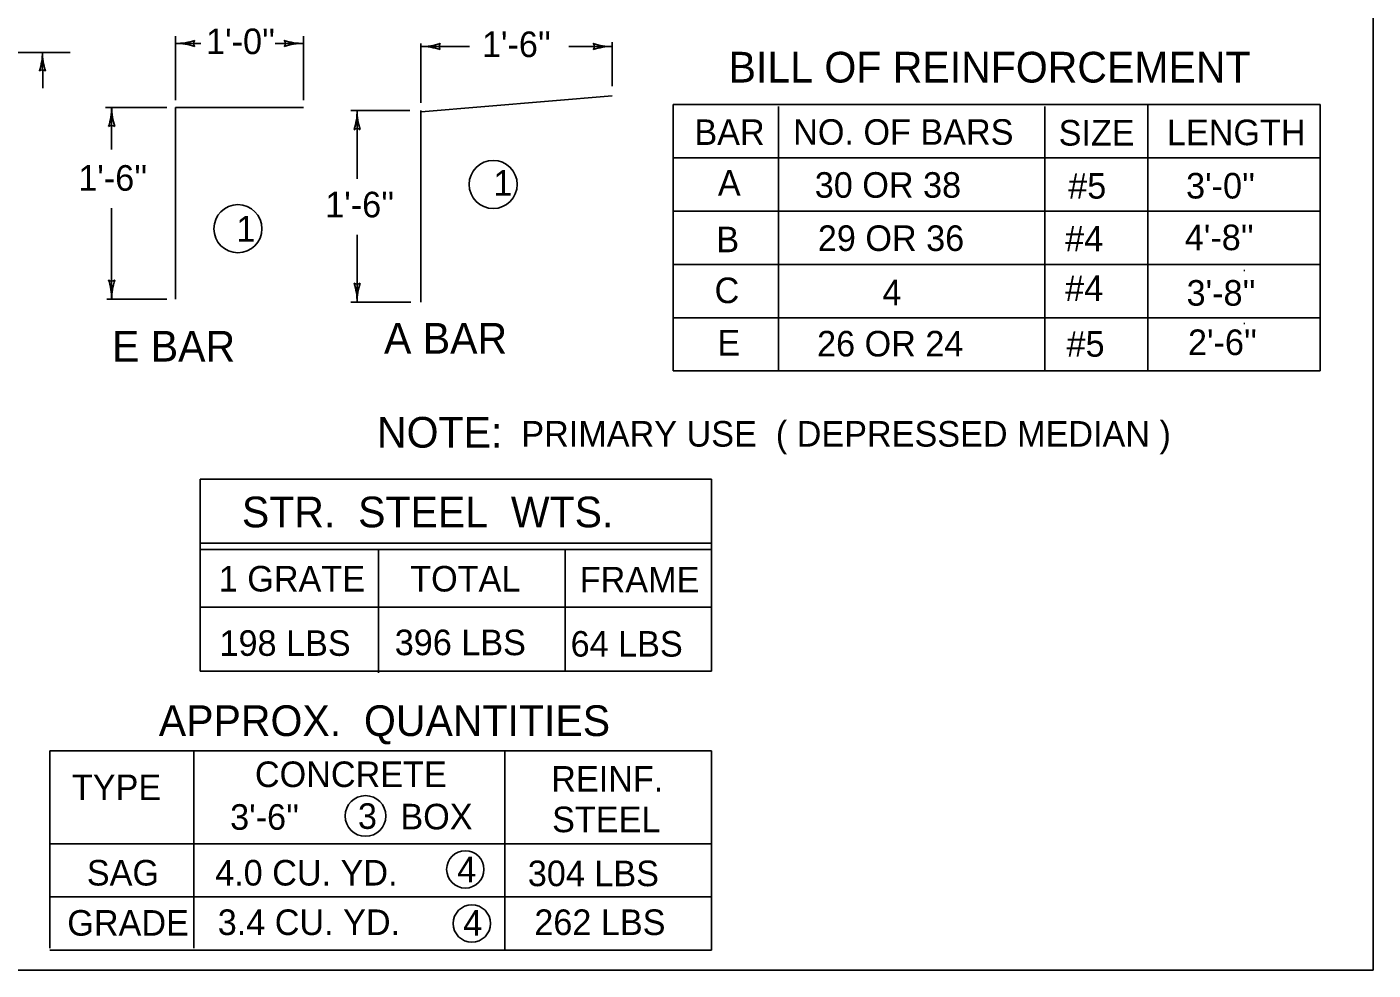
# Model space of a CAD drawing. Extents: x 1007 to 1035.5, y 1000.5 to 1021.5.
# Drawn here: x 1024.97 to 1035.5, y 1000.5 to 1007.87 of the extents above; entities that cross this region are included whole.
import ezdxf

# ---------------------------------------------------------------- set-up
doc = ezdxf.new("R2010")
doc.units = 0
for name, color, linetype in [('Level 1', 7, 'Continuous'), ('Level 10', 7, 'Continuous'), ('Level 11', 7, 'Continuous'), ('Level 5', 7, 'Continuous')]:
    doc.layers.add(name, color=color, linetype=linetype)

msp = doc.modelspace()

# ---------------------------------------------------------------- linework, layer by layer
at = {"layer": 'Level 1'}
for p, q in [((1025.092, 1007.397), (1025.09, 1007.68)), ((1028.053, 1007.212), (1029.548, 1007.337)), ((1030.023, 1007.268), (1035.086, 1007.268)), ((1030.023, 1007.268), (1030.023, 1005.185)), ((1033.737, 1007.268), (1033.737, 1005.185)), ((1035.086, 1007.268), (1035.086, 1005.185)), ((1026.131, 1007.246), (1027.131, 1007.246)), ((1026.131, 1007.246), (1026.131, 1005.746)), ((1028.051, 1007.222), (1028.051, 1005.722)), ((1030.849, 1007.253), (1030.849, 1005.185)), ((1032.931, 1007.253), (1032.931, 1005.185)), ((1030.023, 1006.851), (1035.086, 1006.851)), ((1030.023, 1006.435), (1035.086, 1006.435)), ((1030.023, 1006.018), (1035.086, 1006.018)), ((1034.488, 1005.971), (1034.496, 1005.971)), ((1030.023, 1005.601), (1035.086, 1005.601)), ((1034.488, 1005.555), (1034.496, 1005.555)), ((1030.023, 1005.185), (1035.086, 1005.185)), ((1026.323, 1004.338), (1030.323, 1004.338)), ((1026.323, 1004.338), (1026.323, 1003.339)), ((1030.323, 1002.838), (1030.323, 1004.338)), ((1026.323, 1003.838), (1030.323, 1003.838)), ((1026.323, 1003.788), (1030.323, 1003.788)), ((1029.179, 1003.789), (1029.179, 1002.831)), ((1027.72, 1003.782), (1027.72, 1002.824)), ((1026.323, 1003.339), (1026.323, 1002.838)), ((1026.323, 1003.338), (1030.323, 1003.338)), ((1026.323, 1002.838), (1030.323, 1002.838)), ((1025.147, 1002.214), (1030.323, 1002.214)), ((1025.147, 1002.214), (1025.147, 1000.67)), ((1026.273, 1002.214), (1026.273, 1000.67)), ((1028.708, 1002.214), (1028.708, 1000.656)), ((1030.323, 1002.214), (1030.323, 1000.656)), ((1025.147, 1001.486), (1030.323, 1001.486)), ((1025.147, 1001.073), (1030.323, 1001.073)), ((1025.147, 1000.656), (1030.323, 1000.656))]:
    msp.add_line(p, q, dxfattribs=at)
for centre, radius in [((1028.616, 1006.643), 0.188), ((1026.619, 1006.297), 0.188), ((1027.617, 1001.705), 0.159), ((1028.398, 1001.287), 0.146), ((1028.449, 1000.864), 0.146)]:
    msp.add_circle(centre, radius, dxfattribs=at)
at = {"layer": 'Level 10'}
for p, q in [((1035.5, 1021.5), (1035.5, 1000.5)), ((1035.5, 1000.5), (1007, 1000.5))]:
    msp.add_line(p, q, dxfattribs=at)
at = {"layer": 'Level 11'}
msp.add_lwpolyline([(1007, 1000.5), (1035.5, 1000.5), (1035.5, 1021.5), (1007, 1021.5)], close=True, dxfattribs=at)
at = {"layer": 'Level 5'}
for p, q in [((1026.131, 1007.802), (1026.131, 1007.301)), ((1027.131, 1007.802), (1027.131, 1007.301)), ((1026.131, 1007.746), (1026.33, 1007.746)), ((1026.91, 1007.746), (1027.131, 1007.746)), ((1028.051, 1007.282), (1028.051, 1007.744)), ((1028.051, 1007.722), (1028.431, 1007.722)), ((1029.207, 1007.722), (1029.548, 1007.722)), ((1029.548, 1007.412), (1029.548, 1007.756)), ((1024.845, 1007.676), (1025.306, 1007.676)), ((1026.063, 1007.246), (1025.582, 1007.246)), ((1025.631, 1007.246), (1025.631, 1006.917)), ((1027.965, 1007.222), (1027.503, 1007.222)), ((1027.551, 1007.222), (1027.551, 1006.687)), ((1025.631, 1006.458), (1025.631, 1005.746)), ((1027.551, 1006.249), (1027.551, 1005.722)), ((1026.063, 1005.746), (1025.594, 1005.746)), ((1027.973, 1005.722), (1027.503, 1005.722))]:
    msp.add_line(p, q, dxfattribs=at)
for centre, radius, start, end in [((1026.131, 1008.214), 0.469, 270, 288.6688), ((1026.131, 1008.214), 0.469, 269.9878, 270), ((1026.131, 1007.277), 0.469, 71.3472, 89.9939), ((1026.309, 1007.745), 0.0375, 138.7746, 220.8913), ((1026.953, 1007.746), 0.0375, 318.7746, 40.8913), ((1027.131, 1008.214), 0.469, 251.3472, 269.9939), ((1027.131, 1007.277), 0.469, 90, 108.6688), ((1027.131, 1007.277), 0.469, 89.9878, 90), ((1028.051, 1008.19), 0.469, 270, 288.6688), ((1028.051, 1007.253), 0.469, 71.3472, 89.9939), ((1028.051, 1008.19), 0.469, 269.9878, 270), ((1028.23, 1007.722), 0.0375, 138.7746, 220.8913), ((1029.37, 1007.722), 0.0375, 318.7746, 40.8913), ((1029.548, 1008.19), 0.469, 251.3472, 269.9939), ((1029.548, 1007.253), 0.469, 90, 108.6688), ((1029.548, 1007.253), 0.469, 89.9878, 90), ((1024.621, 1007.68), 0.469, 341.3312, 0), ((1025.558, 1007.68), 0.469, 180.0061, 198.6528), ((1024.621, 1007.68), 0.469, 0, 0.0122), ((1025.09, 1007.502), 0.0375, 49.1087, 131.2254), ((1025.163, 1007.246), 0.469, 341.3472, 359.9939), ((1026.1, 1007.246), 0.469, 180, 198.6688), ((1026.1, 1007.246), 0.469, 179.9878, 180), ((1027.083, 1007.222), 0.469, 341.3472, 359.9939), ((1028.02, 1007.222), 0.469, 180, 198.6688), ((1028.02, 1007.222), 0.469, 179.9878, 180), ((1025.631, 1007.067), 0.0375, 48.7746, 130.8913), ((1027.551, 1007.043), 0.0375, 48.7746, 130.8913), ((1025.631, 1005.924), 0.0375, 228.7746, 310.8913), ((1025.163, 1005.746), 0.469, 0, 18.6688), ((1026.1, 1005.746), 0.469, 161.3472, 179.9939), ((1027.551, 1005.9), 0.0375, 228.7746, 310.8913), ((1027.083, 1005.722), 0.469, 0, 18.6688), ((1028.02, 1005.722), 0.469, 161.3472, 179.9939), ((1025.163, 1005.746), 0.469, 359.9878, 0), ((1027.083, 1005.722), 0.469, 359.9878, 0)]:
    msp.add_arc(centre, radius, start, end, dxfattribs=at)

# ---------------------------------------------------------------- texts
at = {"layer": 'Level 1'}
for s, height, p in [("1'-0''", 0.2, (1026.37, 1007.662)), ("1'-6''", 0.2, (1028.528, 1007.639)), ('BILL OF REINFORCEMENT', 0.24, (1030.458, 1007.44)), ('NO. OF BARS', 0.2, (1030.963, 1006.953)), ('BAR', 0.2, (1030.19, 1006.952)), ('SIZE', 0.2, (1033.04, 1006.947)), ('LENGTH', 0.2, (1033.887, 1006.95)), ("1'-6''", 0.2, (1025.37, 1006.594)), ('1', 0.2, (1028.618, 1006.555)), ('A', 0.2, (1030.374, 1006.555)), ('30 OR 38', 0.2, (1031.132, 1006.539)), ("3'-0''", 0.2, (1034.037, 1006.533)), ('#5', 0.2, (1033.115, 1006.532)), ("1'-6''", 0.2, (1027.302, 1006.386)), ('1', 0.2, (1026.606, 1006.196)), ('29 OR 36', 0.2, (1031.156, 1006.123)), ('#4', 0.2, (1033.091, 1006.119)), ("4'-8''", 0.2, (1034.027, 1006.129)), ('B', 0.2, (1030.362, 1006.113)), ('C', 0.2, (1030.348, 1005.715)), (' 4 ', 0.2, (1031.587, 1005.699)), ('#4', 0.2, (1033.091, 1005.732)), ("3'-8''", 0.2, (1034.041, 1005.695)), ('E BAR', 0.24, (1025.634, 1005.258)), ('A BAR', 0.24, (1027.762, 1005.32)), ('E', 0.2, (1030.37, 1005.305)), ('26 OR 24', 0.2, (1031.15, 1005.298)), ('#5', 0.2, (1033.102, 1005.296)), ("2'-6''", 0.2, (1034.052, 1005.309)), ('NOTE:', 0.24, (1027.707, 1004.585)), ('PRIMARY USE  ( DEPRESSED MEDIAN )', 0.2, (1028.836, 1004.593)), ('STR.  STEEL  WTS.', 0.24, (1026.65, 1003.962)), ('1 GRATE', 0.2, (1026.469, 1003.46)), ('TOTAL', 0.2, (1027.967, 1003.46)), ('FRAME', 0.2, (1029.293, 1003.453)), ('198 LBS', 0.2, (1026.475, 1002.957)), ('396 LBS', 0.2, (1027.846, 1002.962)), ('64 LBS', 0.2, (1029.222, 1002.951)), ('APPROX.  QUANTITIES', 0.24, (1026, 1002.33)), ('CONCRETE', 0.2, (1026.752, 1001.931)), ('TYPE', 0.2, (1025.32, 1001.829)), ('REINF.', 0.2, (1029.07, 1001.895)), ("3'-6''", 0.2, (1026.558, 1001.597)), ('3', 0.2, (1027.558, 1001.604)), ('BOX', 0.2, (1027.89, 1001.6)), ('STEEL', 0.2, (1029.077, 1001.578)), ('SAG', 0.2, (1025.437, 1001.161)), ('4.0 CU. YD.', 0.2, (1026.441, 1001.161)), ('4', 0.2, (1028.335, 1001.187)), ('304 LBS', 0.2, (1028.887, 1001.156)), ('GRADE', 0.2, (1025.284, 1000.769)), ('3.4 CU. YD.', 0.2, (1026.461, 1000.774)), ('4', 0.2, (1028.382, 1000.769)), ('262 LBS', 0.2, (1028.938, 1000.774))]:
    msp.add_text(s, height=height, dxfattribs=at).set_placement(p)

doc.saveas('drawing.dxf')
